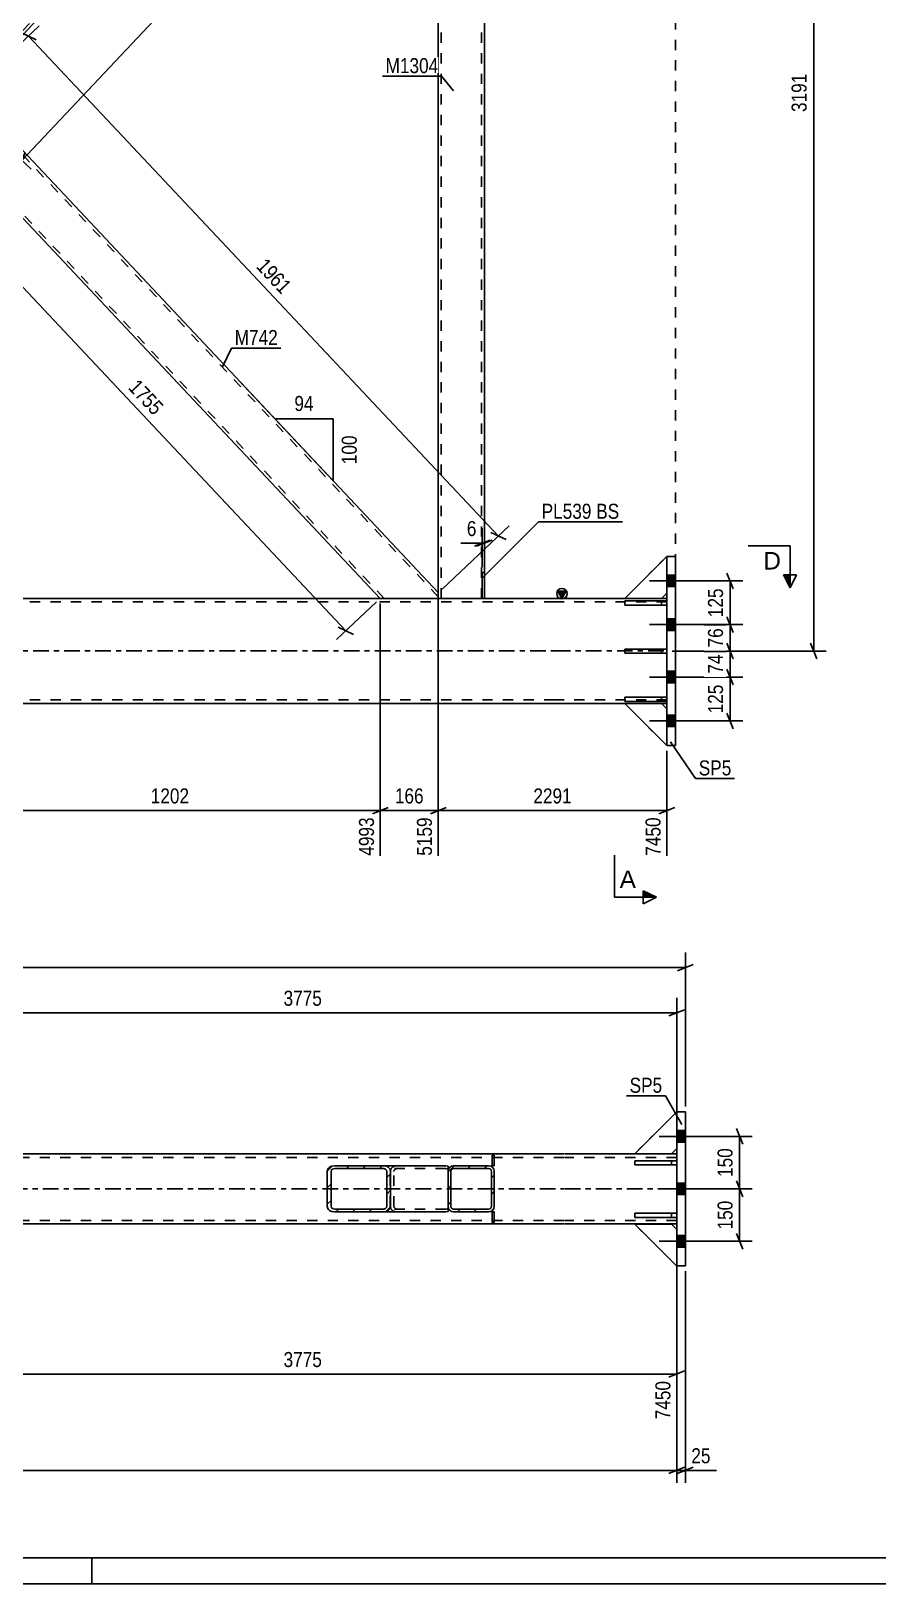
# Model space of a CAD drawing. Header units: millimetres. Extents: x 0 to 841, y 0 to 594.
# Drawn here: x 199.4 to 360.8, y 0 to 295.8 of the extents above; entities that cross this region are included whole.
import ezdxf

# ---------------------------------------------------------------- set-up
doc = ezdxf.new("R2010")
doc.units = ezdxf.units.MM
doc.linetypes.add('DXK_LINE_DOT2', pattern=[3.9198, 1.9599, -1.9599])
doc.linetypes.add('DXK_LINE_DOT3', pattern=[5.9187, 2.979, -0.9799, 0.9799, -0.9799])
doc.styles.add('Arial', font='ARIAL.TTF', dxfattribs={"height": 0.2})
doc.styles.add('Arial Narrow', font='ARIALN.TTF', dxfattribs={"height": 0.2})

# ---------------------------------------------------------------- blocks, each defined once
blk = doc.blocks.new('Unknown-761543589-1133 - 10020')
at = {"color": 5, "linetype": 'Continuous'}
for p, q in [((5, 5), (836, 5)), ((211, 0), (211, 5)), ((0, 0), (841, 0))]:
    blk.add_line(p, q, dxfattribs=at)
blk = doc.blocks.new('Part-761543589-2813 - 2735')
at = {"linetype": 'Continuous'}
blk.add_hatch(color=2, dxfattribs=at).paths.add_polyline_path([(300.6, 187.76), (299.8, 189.16), (301.4, 189.16)])
at = {"color": 7, "linetype": 'DXK_LINE_DOT2'}
for p, q in [((299.16, 187.09), (63.7, 187.09)), ((285.83, 187.76), (285.43, 187.76)), ((320.6, 187.09), (299.26, 187.09)), ((319.6, 187.76), (312.6, 187.76)), ((320.6, 167.76), (320.6, 187.76)), ((299.16, 168.42), (63.7, 168.42)), ((320.6, 168.42), (299.26, 168.42))]:
    blk.add_line(p, q, dxfattribs=at)
at = {"color": 2, "linetype": 'Continuous'}
for p, q in [((285.43, 187.76), (192.26, 187.76)), ((299.16, 187.76), (285.83, 187.76)), ((312.6, 187.76), (299.26, 187.76)), ((300.6, 187.76), (299.8, 189.16)), ((299.8, 189.16), (301.4, 189.16)), ((301.4, 189.16), (300.6, 187.76)), ((320.6, 187.76), (319.6, 187.76)), ((299.16, 167.76), (63.7, 167.76)), ((320.6, 167.76), (299.26, 167.76))]:
    blk.add_line(p, q, dxfattribs=at)
at = {"color": 7, "linetype": 'DXK_LINE_DOT3'}
for p, q in [((63.7, 177.76), (299.16, 177.76)), ((299.26, 177.76), (320.6, 177.76))]:
    blk.add_line(p, q, dxfattribs=at)
at = {"color": 2, "linetype": 'Continuous'}
blk.add_circle((300.6, 188.66), 1, dxfattribs=at)
blk = doc.blocks.new('Part-761543589-2757 - 2735')
at = {"color": 7, "linetype": 'DXK_LINE_DOT2'}
for p, q in [((320.6, 195.76), (312.6, 187.76)), ((320.6, 188.76), (320.6, 195.76)), ((312.6, 187.76), (319.6, 187.76)), ((319.6, 187.76), (320.6, 188.76))]:
    blk.add_line(p, q, dxfattribs=at)
blk = doc.blocks.new('Part-761543589-2868 - 2735')
at = {"color": 2, "linetype": 'Continuous'}
for p, q in [((187.47, 284.09), (185.83, 282.35)), ((277.03, 188.86), (187.47, 284.09)), ((185.83, 274.55), (185.83, 282.35)), ((185.83, 273.45), (185.83, 274.55)), ((185.83, 272.99), (185.83, 273.45)), ((265.99, 187.76), (185.83, 272.99)), ((277.03, 187.76), (277.03, 188.86))]:
    blk.add_line(p, q, dxfattribs=at)
at = {"color": 7, "linetype": 'DXK_LINE_DOT2'}
for p, q in [((277.03, 188.08), (187.1, 283.7)), ((185.83, 273.95), (185.83, 274.55)), ((185.83, 273.45), (185.83, 273.95)), ((266.72, 187.76), (185.83, 273.77)), ((277.03, 187.76), (265.99, 187.76))]:
    blk.add_line(p, q, dxfattribs=at)
blk = doc.blocks.new('Bolt-761543589-2814 - 2735')
at = {"linetype": 'Continuous'}
for points in [[(320.6, 192.19), (320.6, 189.99), (322.26, 189.99), (322.26, 192.19)], [(320.6, 192.19), (320.6, 189.99), (322.26, 189.99), (322.26, 192.19)], [(320.6, 192.19), (320.6, 189.99), (322.26, 189.99), (322.26, 192.19)], [(320.6, 183.86), (320.6, 181.66), (322.26, 181.66), (322.26, 183.86)], [(320.6, 183.86), (320.6, 181.66), (322.26, 181.66), (322.26, 183.86)], [(320.6, 173.86), (320.6, 171.66), (322.26, 171.66), (322.26, 173.86)], [(320.6, 173.86), (320.6, 171.66), (322.26, 171.66), (322.26, 173.86)], [(320.6, 165.52), (320.6, 163.32), (322.26, 163.32), (322.26, 165.52)], [(320.6, 165.52), (320.6, 163.32), (322.26, 163.32), (322.26, 165.52)], [(320.6, 165.52), (320.6, 163.32), (322.26, 163.32), (322.26, 165.52)]]:
    blk.add_hatch(color=1, dxfattribs=at).paths.add_polyline_path(points)
at = {"color": 1, "linetype": 'Continuous'}
for p, q in [((325.2, 191.09), (317.26, 191.09)), ((325.2, 191.09), (317.26, 191.09)), ((325.2, 191.09), (317.26, 191.09)), ((322.26, 192.19), (320.6, 192.19)), ((322.26, 192.19), (320.6, 192.19)), ((322.26, 192.19), (320.6, 192.19)), ((322.26, 189.99), (320.6, 189.99)), ((322.26, 189.99), (320.6, 189.99)), ((322.26, 189.99), (320.6, 189.99)), ((322.26, 183.86), (320.6, 183.86)), ((322.26, 183.86), (320.6, 183.86)), ((325.2, 182.76), (317.26, 182.76)), ((325.2, 182.76), (317.26, 182.76)), ((322.26, 181.66), (320.6, 181.66)), ((322.26, 181.66), (320.6, 181.66)), ((325.2, 172.76), (317.26, 172.76)), ((325.2, 172.76), (317.26, 172.76)), ((322.26, 173.86), (320.6, 173.86)), ((322.26, 173.86), (320.6, 173.86)), ((322.26, 171.66), (320.6, 171.66)), ((322.26, 171.66), (320.6, 171.66)), ((325.2, 164.42), (317.26, 164.42)), ((325.2, 164.42), (317.26, 164.42)), ((325.2, 164.42), (317.26, 164.42)), ((322.26, 165.52), (320.6, 165.52)), ((322.26, 165.52), (320.6, 165.52)), ((322.26, 165.52), (320.6, 165.52)), ((322.26, 163.32), (320.6, 163.32)), ((322.26, 163.32), (320.6, 163.32)), ((322.26, 163.32), (320.6, 163.32))]:
    blk.add_line(p, q, dxfattribs=at)
blk = doc.blocks.new('Part-761543589-2756 - 2735')
at = {"color": 2, "linetype": 'Continuous'}
for p, q in [((320.6, 195.76), (312.6, 187.76)), ((312.6, 187.76), (319.6, 187.76)), ((319.6, 187.76), (320.6, 188.76))]:
    blk.add_line(p, q, dxfattribs=at)
at = {"color": 7, "linetype": 'DXK_LINE_DOT2'}
blk.add_line((320.6, 188.76), (320.6, 195.76), dxfattribs=at)
blk = doc.blocks.new('Part-761543589-2758 - 2735')
at = {"color": 2, "linetype": 'Continuous'}
for p, q in [((312.6, 167.71), (319.6, 167.71)), ((320.6, 159.71), (312.6, 167.71)), ((319.6, 167.71), (320.6, 166.71)), ((320.6, 159.71), (320.6, 159.76))]:
    blk.add_line(p, q, dxfattribs=at)
at = {"color": 7, "linetype": 'DXK_LINE_DOT2'}
blk.add_line((320.6, 159.76), (320.6, 166.71), dxfattribs=at)
blk = doc.blocks.new('Part-761543589-2759 - 2735')
at = {"color": 7, "linetype": 'DXK_LINE_DOT2'}
for p, q in [((312.6, 167.71), (319.6, 167.71)), ((320.6, 159.71), (312.6, 167.71)), ((319.6, 167.71), (320.6, 166.71)), ((320.6, 166.71), (320.6, 159.71))]:
    blk.add_line(p, q, dxfattribs=at)
blk = doc.blocks.new('Part-761543589-2760 - 2735')
at = {"color": 7, "linetype": 'DXK_LINE_DOT2'}
for p, q in [((320.6, 187.28), (312.6, 187.28)), ((312.6, 187.28), (312.6, 186.48)), ((312.6, 186.48), (320.6, 186.48)), ((319.6, 186.48), (319.6, 187.28)), ((320.6, 186.48), (320.6, 187.28))]:
    blk.add_line(p, q, dxfattribs=at)
blk = doc.blocks.new('Part-761543589-2761 - 2735')
at = {"color": 7, "linetype": 'DXK_LINE_DOT2'}
for p, q in [((320.6, 168.94), (312.6, 168.94)), ((312.6, 168.94), (312.6, 168.14)), ((319.6, 168.14), (319.6, 168.94)), ((320.6, 168.14), (320.6, 168.94)), ((312.6, 168.14), (320.6, 168.14))]:
    blk.add_line(p, q, dxfattribs=at)
blk = doc.blocks.new('Part-761543589-2762 - 2735')
at = {"color": 7, "linetype": 'DXK_LINE_DOT2'}
for p, q in [((320.6, 178.11), (312.6, 178.11)), ((312.6, 178.11), (312.6, 177.31)), ((319.6, 177.31), (319.6, 178.11)), ((320.6, 177.31), (320.6, 178.11)), ((312.6, 177.31), (320.6, 177.31))]:
    blk.add_line(p, q, dxfattribs=at)
blk = doc.blocks.new('Part-761543589-2763 - 2735')
at = {"color": 2, "linetype": 'Continuous'}
for p, q in [((312.6, 187.28), (320.6, 187.28)), ((312.6, 186.48), (312.6, 187.28)), ((320.6, 186.48), (312.6, 186.48)), ((320.6, 187.28), (320.6, 186.48))]:
    blk.add_line(p, q, dxfattribs=at)
at = {"color": 7, "linetype": 'DXK_LINE_DOT2'}
blk.add_line((319.6, 186.48), (319.6, 187.28), dxfattribs=at)
blk = doc.blocks.new('Part-761543589-2764 - 2735')
at = {"color": 2, "linetype": 'Continuous'}
for p, q in [((312.6, 168.94), (320.6, 168.94)), ((312.6, 168.14), (312.6, 168.94)), ((320.6, 168.94), (320.6, 168.14)), ((320.6, 168.14), (312.6, 168.14))]:
    blk.add_line(p, q, dxfattribs=at)
at = {"color": 7, "linetype": 'DXK_LINE_DOT2'}
blk.add_line((319.6, 168.14), (319.6, 168.94), dxfattribs=at)
blk = doc.blocks.new('Part-761543589-2765 - 2735')
at = {"color": 2, "linetype": 'Continuous'}
for p, q in [((312.6, 178.11), (320.6, 178.11)), ((312.6, 177.31), (312.6, 178.11)), ((320.6, 178.11), (320.6, 177.31)), ((320.6, 177.31), (312.6, 177.31))]:
    blk.add_line(p, q, dxfattribs=at)
at = {"color": 7, "linetype": 'DXK_LINE_DOT2'}
blk.add_line((319.6, 177.31), (319.6, 178.11), dxfattribs=at)
blk = doc.blocks.new('Part-761543589-2855 - 2735')
at = {"color": 7, "linetype": 'DXK_LINE_DOT2'}
for p, q in [((285.83, 380.42), (277.03, 380.42)), ((277.03, 379.32), (277.03, 380.42)), ((277.56, 187.76), (277.56, 380.42)), ((285.3, 187.76), (285.3, 380.42)), ((285.83, 375.46), (285.83, 380.42)), ((285.83, 187.76), (285.83, 192.72)), ((277.03, 187.76), (277.03, 188.86)), ((285.83, 187.76), (277.03, 187.76))]:
    blk.add_line(p, q, dxfattribs=at)
at = {"color": 2, "linetype": 'Continuous'}
for p, q in [((277.03, 188.86), (277.03, 379.32)), ((285.83, 192.72), (285.83, 375.46))]:
    blk.add_line(p, q, dxfattribs=at)
blk = doc.blocks.new('Part-761543589-2902 - 2735')
at = {"color": 7, "linetype": 'DXK_LINE_DOT2'}
for p, q in [((285.43, 187.76), (285.43, 192.72)), ((285.83, 192.72), (285.43, 192.72)), ((285.83, 187.76), (285.83, 192.72)), ((285.83, 187.76), (285.43, 187.76))]:
    blk.add_line(p, q, dxfattribs=at)
blk = doc.blocks.new('Part-761543589-2785 - 2735')
at = {"color": 2, "linetype": 'Continuous'}
for p, q in [((320.6, 195.76), (322.26, 195.76)), ((320.6, 187.28), (320.6, 195.76)), ((322.26, 195.76), (322.26, 159.76)), ((320.6, 178.11), (320.6, 186.48)), ((320.6, 168.94), (320.6, 177.31)), ((320.6, 159.76), (320.6, 168.14)), ((322.26, 159.76), (320.6, 159.76))]:
    blk.add_line(p, q, dxfattribs=at)
at = {"color": 7, "linetype": 'DXK_LINE_DOT2'}
for p, q in [((320.6, 186.48), (320.6, 187.28)), ((320.6, 177.31), (320.6, 178.11)), ((320.6, 168.14), (320.6, 168.94))]:
    blk.add_line(p, q, dxfattribs=at)
blk = doc.blocks.new('Part-761543589-2887 - 2735')
at = {"color": 2, "linetype": 'Continuous'}
for p, q in [((265.99, 380.42), (185.83, 295.19)), ((277.03, 379.32), (187.47, 284.09)), ((277.03, 379.32), (277.03, 380.42)), ((185.83, 283.9), (185.83, 295.19)), ((185.83, 282.35), (185.83, 283.9))]:
    blk.add_line(p, q, dxfattribs=at)
at = {"color": 7, "linetype": 'DXK_LINE_DOT2'}
for p, q in [((266.72, 380.42), (185.83, 294.41)), ((277.03, 380.1), (185.83, 283.12)), ((277.03, 380.42), (265.99, 380.42)), ((187.47, 284.09), (185.83, 282.35)), ((185.83, 282.46), (185.83, 283.9)), ((185.83, 283.12), (185.83, 283.18))]:
    blk.add_line(p, q, dxfattribs=at)
blk = doc.blocks.new('Part-761543589-2897 - 2735')
at = {"color": 2, "linetype": 'Continuous'}
for p, q in [((285.83, 192.72), (285.43, 192.72)), ((285.43, 192.72), (285.43, 187.76)), ((285.83, 192.72), (285.83, 187.76)), ((285.83, 187.76), (285.43, 187.76))]:
    blk.add_line(p, q, dxfattribs=at)
blk = doc.blocks.new('Part-761543589-1487 - 1374')
at = {"color": 2, "linetype": 'Continuous'}
for p, q in [((314.47, 69.82), (314.47, 70.62)), ((314.47, 70.62), (322.47, 70.62)), ((322.47, 69.82), (314.47, 69.82)), ((322.47, 70.62), (322.47, 69.82))]:
    blk.add_line(p, q, dxfattribs=at)
at = {"color": 7, "linetype": 'DXK_LINE_DOT2'}
blk.add_line((321.47, 69.82), (321.47, 70.62), dxfattribs=at)
blk = doc.blocks.new('Bolt-761543589-1423 - 1374')
at = {"linetype": 'Continuous'}
for points in [[(322.47, 86.37), (322.47, 84.17), (324.14, 84.17), (324.14, 86.37)], [(322.47, 86.37), (322.47, 84.17), (324.14, 84.17), (324.14, 86.37)], [(322.47, 86.37), (322.47, 84.17), (324.14, 84.17), (324.14, 86.37)], [(322.47, 86.37), (322.47, 84.17), (324.14, 84.17), (324.14, 86.37)], [(322.47, 76.37), (322.47, 74.17), (324.14, 74.17), (324.14, 76.37)], [(322.47, 76.37), (322.47, 74.17), (324.14, 74.17), (324.14, 76.37)], [(322.47, 66.37), (322.47, 64.17), (324.14, 64.17), (324.14, 66.37)], [(322.47, 66.37), (322.47, 64.17), (324.14, 64.17), (324.14, 66.37)], [(322.47, 66.37), (322.47, 64.17), (324.14, 64.17), (324.14, 66.37)], [(322.47, 66.37), (322.47, 64.17), (324.14, 64.17), (324.14, 66.37)]]:
    blk.add_hatch(color=1, dxfattribs=at).paths.add_polyline_path(points)
at = {"color": 1, "linetype": 'Continuous'}
for p, q in [((324.14, 86.37), (322.47, 86.37)), ((324.14, 86.37), (322.47, 86.37)), ((324.14, 86.37), (322.47, 86.37)), ((324.14, 86.37), (322.47, 86.37)), ((327.07, 85.27), (319.14, 85.27)), ((327.07, 85.27), (319.14, 85.27)), ((327.07, 85.27), (319.14, 85.27)), ((327.07, 85.27), (319.14, 85.27)), ((324.14, 84.17), (322.47, 84.17)), ((324.14, 84.17), (322.47, 84.17)), ((324.14, 84.17), (322.47, 84.17)), ((324.14, 84.17), (322.47, 84.17)), ((327.07, 75.27), (319.14, 75.27)), ((327.07, 75.27), (319.14, 75.27)), ((324.14, 76.37), (322.47, 76.37)), ((324.14, 76.37), (322.47, 76.37)), ((324.14, 74.17), (322.47, 74.17)), ((324.14, 74.17), (322.47, 74.17)), ((327.07, 65.27), (319.14, 65.27)), ((327.07, 65.27), (319.14, 65.27)), ((327.07, 65.27), (319.14, 65.27)), ((327.07, 65.27), (319.14, 65.27)), ((324.14, 66.37), (322.47, 66.37)), ((324.14, 66.37), (322.47, 66.37)), ((324.14, 66.37), (322.47, 66.37)), ((324.14, 66.37), (322.47, 66.37)), ((324.14, 64.17), (322.47, 64.17)), ((324.14, 64.17), (322.47, 64.17)), ((324.14, 64.17), (322.47, 64.17)), ((324.14, 64.17), (322.47, 64.17))]:
    blk.add_line(p, q, dxfattribs=at)
blk = doc.blocks.new('Part-761543589-1422 - 1374')
at = {"color": 2, "linetype": 'Continuous'}
for p, q in [((301.04, 81.94), (65.57, 81.94)), ((314.47, 81.94), (301.14, 81.94)), ((322.47, 81.94), (321.47, 81.94)), ((301.04, 68.6), (65.57, 68.6)), ((322.47, 68.6), (301.14, 68.6))]:
    blk.add_line(p, q, dxfattribs=at)
at = {"color": 7, "linetype": 'DXK_LINE_DOT2'}
for p, q in [((301.04, 81.27), (65.57, 81.27)), ((322.47, 81.27), (301.14, 81.27)), ((321.47, 81.94), (314.47, 81.94)), ((322.47, 81.94), (322.47, 68.6)), ((301.04, 69.27), (65.57, 69.27)), ((322.47, 69.27), (301.14, 69.27))]:
    blk.add_line(p, q, dxfattribs=at)
at = {"color": 7, "linetype": 'DXK_LINE_DOT3'}
for p, q in [((65.57, 75.27), (301.04, 75.27)), ((301.14, 75.27), (322.47, 75.27))]:
    blk.add_line(p, q, dxfattribs=at)
blk = doc.blocks.new('Part-761543589-1518 - 1374')
at = {"color": 2, "linetype": 'Continuous'}
for p, q in [((324.14, 89.94), (322.47, 89.94)), ((322.47, 89.94), (322.47, 60.6)), ((324.14, 60.6), (324.14, 89.94)), ((324.14, 60.6), (322.47, 60.6))]:
    blk.add_line(p, q, dxfattribs=at)
blk = doc.blocks.new('Part-761543589-1390 - 1374')
at = {"linetype": 'Continuous'}
h = blk.add_hatch(dxfattribs=at)
h.set_pattern_fill('', scale=0.7, style=0, pattern_type=0)
h.set_pattern_definition([(45, (287.046, 70.9504), (-1.57154, 1.57154), [])])
h.paths.add_polyline_path([(286.64, 70.87), (287.05, 70.95), (287.39, 71.18), (287.62, 71.53), (287.7, 71.94), (287.7, 78.6), (287.62, 79.01), (287.39, 79.36), (287.05, 79.59), (286.64, 79.67), (279.97, 79.67), (279.56, 79.59), (279.22, 79.36), (278.99, 79.01), (278.9, 78.6), (278.9, 71.94), (278.99, 71.53), (279.22, 71.18), (279.56, 70.95), (279.97, 70.87)])
h.paths.add_polyline_path([(279.77, 71.44), (279.59, 71.56), (279.48, 71.73), (279.44, 71.94), (279.44, 78.6), (279.48, 78.81), (279.59, 78.98), (279.77, 79.1), (279.97, 79.14), (286.64, 79.14), (286.84, 79.1), (287.01, 78.98), (287.13, 78.81), (287.17, 78.6), (287.17, 71.94), (287.13, 71.73), (287.01, 71.56), (286.84, 71.44), (286.64, 71.4), (279.97, 71.4)])
at = {"color": 7, "linetype": 'DXK_LINE_DOT2'}
for p, q in [((278.9, 78.6), (278.99, 79.01)), ((278.9, 71.94), (278.9, 78.6)), ((279.48, 78.81), (279.44, 78.6)), ((279.44, 71.94), (279.44, 78.6)), ((279.56, 79.59), (279.97, 79.67)), ((279.97, 79.14), (279.77, 79.1)), ((279.97, 79.67), (286.64, 79.67)), ((279.97, 79.14), (286.64, 79.14)), ((286.64, 79.67), (287.05, 79.59)), ((286.84, 79.1), (286.64, 79.14)), ((287.17, 78.6), (287.13, 78.81)), ((287.17, 71.94), (287.17, 78.6)), ((287.62, 79.01), (287.7, 78.6)), ((287.7, 71.94), (287.7, 78.6)), ((278.99, 71.53), (278.9, 71.94)), ((279.44, 71.94), (279.48, 71.73)), ((279.77, 71.44), (279.97, 71.4)), ((279.97, 71.4), (286.64, 71.4)), ((286.64, 71.4), (286.84, 71.44)), ((287.13, 71.73), (287.17, 71.94)), ((287.7, 71.94), (287.62, 71.53)), ((279.97, 70.87), (279.56, 70.95)), ((279.97, 70.87), (286.64, 70.87)), ((287.05, 70.95), (286.64, 70.87))]:
    blk.add_line(p, q, dxfattribs=at)
at = {"color": 2, "linetype": 'Continuous'}
for p, q in [((278.99, 79.01), (278.9, 78.6)), ((278.9, 71.94), (278.9, 78.6)), ((279.44, 78.6), (279.48, 78.81)), ((279.44, 71.94), (279.44, 78.6)), ((279.97, 79.67), (279.56, 79.59)), ((279.77, 79.1), (279.97, 79.14)), ((279.97, 79.67), (286.64, 79.67)), ((279.97, 79.14), (286.64, 79.14)), ((287.05, 79.59), (286.64, 79.67)), ((286.64, 79.14), (286.84, 79.1)), ((287.13, 78.81), (287.17, 78.6)), ((287.17, 71.94), (287.17, 78.6)), ((287.7, 78.6), (287.62, 79.01)), ((287.7, 71.94), (287.7, 78.6)), ((278.9, 71.94), (278.99, 71.53)), ((279.48, 71.73), (279.44, 71.94)), ((279.97, 71.4), (279.77, 71.44)), ((279.97, 71.4), (286.64, 71.4)), ((286.84, 71.44), (286.64, 71.4)), ((287.17, 71.94), (287.13, 71.73)), ((287.62, 71.53), (287.7, 71.94)), ((279.56, 70.95), (279.97, 70.87)), ((279.97, 70.87), (286.64, 70.87)), ((286.64, 70.87), (287.05, 70.95))]:
    blk.add_line(p, q, dxfattribs=at)
at = {"color": 7, "linetype": 'DXK_LINE_DOT2'}
for centre, radius, start, end in [((279.97, 78.6), 1.07, 112.5, 157.5), ((279.97, 78.6), 0.533, 112.5, 157.5), ((286.64, 78.6), 0.533, 22.5, 67.5), ((286.64, 78.6), 1.07, 22.5, 67.5), ((279.97, 71.94), 1.07, 202.5, 247.5), ((279.97, 71.94), 0.533, 202.5, 247.5), ((286.64, 71.94), 0.533, 292.5, 337.5), ((286.64, 71.94), 1.07, 292.5, 337.5)]:
    blk.add_arc(centre, radius, start, end, dxfattribs=at)
at = {"color": 2, "linetype": 'Continuous'}
for centre, radius, start, end in [((279.97, 78.6), 1.07, 112.5, 157.5), ((279.97, 78.6), 0.533, 112.5, 157.5), ((286.64, 78.6), 0.533, 22.5, 67.5), ((286.64, 78.6), 1.07, 22.5, 67.5), ((279.97, 71.94), 1.07, 202.5, 247.5), ((279.97, 71.94), 0.533, 202.5, 247.5), ((286.64, 71.94), 0.533, 292.5, 337.5), ((286.64, 71.94), 1.07, 292.5, 337.5)]:
    blk.add_arc(centre, radius, start, end, dxfattribs=at)
blk = doc.blocks.new('Part-761543589-1489 - 1374')
at = {"color": 7, "linetype": 'DXK_LINE_DOT2'}
for p, q in [((322.47, 70.62), (314.47, 70.62)), ((314.47, 70.62), (314.47, 69.82)), ((314.47, 69.82), (322.47, 69.82)), ((321.47, 69.82), (321.47, 70.62)), ((322.47, 69.82), (322.47, 70.62))]:
    blk.add_line(p, q, dxfattribs=at)
blk = doc.blocks.new('Part-761543589-1492 - 1374')
at = {"color": 2, "linetype": 'Continuous'}
for p, q in [((314.47, 81.94), (322.47, 89.94)), ((322.47, 82.94), (321.47, 81.94)), ((321.47, 81.94), (314.47, 81.94))]:
    blk.add_line(p, q, dxfattribs=at)
at = {"color": 7, "linetype": 'DXK_LINE_DOT2'}
blk.add_line((322.47, 82.94), (322.47, 89.94), dxfattribs=at)
blk = doc.blocks.new('Part-761543589-1493 - 1374')
at = {"color": 7, "linetype": 'DXK_LINE_DOT2'}
for p, q in [((314.47, 81.94), (322.47, 89.94)), ((322.47, 89.94), (322.47, 82.94)), ((322.47, 82.94), (321.47, 81.94)), ((321.47, 81.94), (314.47, 81.94))]:
    blk.add_line(p, q, dxfattribs=at)
blk = doc.blocks.new('Part-761543589-1495 - 1374')
at = {"color": 2, "linetype": 'Continuous'}
for p, q in [((321.47, 68.55), (314.47, 68.55)), ((314.47, 68.55), (322.47, 60.55)), ((322.47, 67.55), (321.47, 68.55)), ((322.47, 60.6), (322.47, 60.55))]:
    blk.add_line(p, q, dxfattribs=at)
at = {"color": 7, "linetype": 'DXK_LINE_DOT2'}
blk.add_line((322.47, 60.55), (322.47, 67.55), dxfattribs=at)
blk = doc.blocks.new('Part-761543589-1496 - 1374')
at = {"color": 7, "linetype": 'DXK_LINE_DOT2'}
for p, q in [((321.47, 68.55), (314.47, 68.55)), ((314.47, 68.55), (322.47, 60.55)), ((322.47, 67.55), (321.47, 68.55)), ((322.47, 60.55), (322.47, 67.55))]:
    blk.add_line(p, q, dxfattribs=at)
blk = doc.blocks.new('Part-761543589-1519 - 1374')
at = {"linetype": 'Continuous'}
h = blk.add_hatch(dxfattribs=at)
h.set_pattern_fill('', scale=0.7, style=0, pattern_type=0)
h.set_pattern_definition([(45, (267.055, 70.9504), (-1.57154, 1.57154), [])])
h.paths.add_polyline_path([(266.49, 70.87), (267.05, 70.95), (267.53, 71.18), (267.85, 71.53), (267.96, 71.94), (267.96, 78.6), (267.85, 79.01), (267.53, 79.36), (267.05, 79.59), (266.49, 79.67), (257.34, 79.67), (256.78, 79.59), (256.31, 79.36), (255.99, 79.01), (255.88, 78.6), (255.88, 71.94), (255.99, 71.53), (256.31, 71.18), (256.78, 70.95), (257.34, 70.87)])
h.paths.add_polyline_path([(257.06, 71.44), (256.83, 71.56), (256.67, 71.73), (256.61, 71.94), (256.61, 78.6), (256.67, 78.81), (256.83, 78.98), (257.06, 79.1), (257.34, 79.14), (266.49, 79.14), (266.77, 79.1), (267.01, 78.98), (267.17, 78.81), (267.23, 78.6), (267.23, 71.94), (267.17, 71.73), (267.01, 71.56), (266.77, 71.44), (266.49, 71.4), (257.34, 71.4)])
at = {"color": 2, "linetype": 'Continuous'}
for p, q in [((255.99, 79.01), (255.88, 78.6)), ((255.88, 71.94), (255.88, 78.6)), ((256.61, 78.6), (256.67, 78.81)), ((256.61, 71.94), (256.61, 78.6)), ((257.34, 79.67), (256.78, 79.59)), ((257.06, 79.1), (257.34, 79.14)), ((257.34, 79.67), (266.49, 79.67)), ((257.34, 79.14), (266.49, 79.14)), ((278.48, 79.67), (266.49, 79.67)), ((267.05, 79.59), (266.49, 79.67)), ((266.49, 79.14), (266.77, 79.1)), ((267.17, 78.81), (267.23, 78.6)), ((267.23, 71.94), (267.23, 78.6)), ((267.96, 78.6), (267.85, 79.01)), ((267.96, 71.94), (267.96, 78.6)), ((278.48, 79.67), (278.9, 79.61)), ((278.9, 79.61), (278.9, 79.59)), ((278.9, 79.59), (278.9, 79.36)), ((278.9, 79.36), (278.9, 78.6)), ((255.88, 71.94), (255.99, 71.53)), ((256.67, 71.73), (256.61, 71.94)), ((257.34, 71.4), (257.06, 71.44)), ((257.34, 71.4), (266.49, 71.4)), ((266.77, 71.44), (266.49, 71.4)), ((267.23, 71.94), (267.17, 71.73)), ((267.85, 71.53), (267.96, 71.94)), ((278.9, 70.93), (278.9, 71.94)), ((256.78, 70.95), (257.34, 70.87)), ((257.34, 70.87), (266.49, 70.87)), ((266.49, 70.87), (267.05, 70.95)), ((278.48, 70.87), (266.49, 70.87)), ((278.48, 70.87), (278.9, 70.93))]:
    blk.add_line(p, q, dxfattribs=at)
at = {"color": 7, "linetype": 'DXK_LINE_DOT2'}
for p, q in [((266.49, 79.67), (257.34, 79.67)), ((278.48, 79.14), (257.34, 79.14)), ((267.86, 78.6), (267.97, 79.01)), ((267.86, 71.94), (267.86, 78.6)), ((268.65, 78.81), (268.59, 78.6)), ((268.59, 71.94), (268.59, 78.6)), ((268.76, 79.59), (269.32, 79.67)), ((269.32, 79.14), (269.04, 79.1)), ((278.76, 79.1), (278.48, 79.14)), ((278.9, 79.02), (278.76, 79.1)), ((278.9, 79.36), (278.9, 79.02)), ((278.9, 71.94), (278.9, 79.01)), ((278.48, 71.4), (257.34, 71.4)), ((267.97, 71.53), (267.86, 71.94)), ((268.59, 71.94), (268.65, 71.73)), ((269.04, 71.44), (269.32, 71.4)), ((278.48, 71.4), (278.76, 71.44)), ((278.76, 71.44), (278.9, 71.52)), ((266.49, 70.87), (257.34, 70.87)), ((269.32, 70.87), (268.76, 70.95))]:
    blk.add_line(p, q, dxfattribs=at)
at = {"color": 2, "linetype": 'Continuous'}
for centre, radius, start, end in [((257.12, 78.29), 1.34, 104.5547, 147.5896), ((257.23, 78.45), 0.668, 104.5547, 147.5896), ((266.61, 78.45), 0.668, 32.4104, 75.4453), ((266.72, 78.29), 1.34, 32.4104, 75.4453), ((257.12, 72.24), 1.34, 212.4104, 255.4453), ((257.23, 72.09), 0.668, 212.4104, 255.4453), ((266.61, 72.09), 0.668, 284.5547, 327.5896), ((266.72, 72.24), 1.34, 284.5547, 327.5896)]:
    blk.add_arc(centre, radius, start, end, dxfattribs=at)
at = {"color": 7, "linetype": 'DXK_LINE_DOT2'}
for centre, radius, start, end in [((269.1, 78.29), 1.34, 104.5547, 147.5896), ((269.21, 78.45), 0.668, 104.5547, 147.5896), ((269.1, 72.24), 1.34, 212.4104, 255.4453), ((269.21, 72.09), 0.668, 212.4104, 255.4453)]:
    blk.add_arc(centre, radius, start, end, dxfattribs=at)
blk = doc.blocks.new('Part-761543589-1529 - 1374')
at = {"color": 2, "linetype": 'Continuous'}
for p, q in [((287.3, 70.87), (287.3, 70.87)), ((287.3, 68.87), (287.3, 70.87)), ((287.7, 70.87), (287.3, 70.87)), ((287.3, 68.87), (287.3, 68.87)), ((287.3, 68.87), (287.7, 68.87)), ((287.7, 70.87), (287.7, 70.87)), ((287.7, 70.87), (287.7, 68.87)), ((287.7, 68.87), (287.7, 68.87))]:
    blk.add_line(p, q, dxfattribs=at)
at = {"color": 7, "linetype": 'DXK_LINE_DOT2'}
for p, q in [((287.3, 68.87), (287.3, 70.87)), ((287.7, 68.87), (287.7, 70.87))]:
    blk.add_line(p, q, dxfattribs=at)
blk = doc.blocks.new('Part-761543589-1488 - 1374')
at = {"color": 2, "linetype": 'Continuous'}
for p, q in [((314.47, 79.82), (314.47, 80.62)), ((314.47, 80.62), (322.47, 80.62)), ((322.47, 80.62), (322.47, 79.82)), ((322.47, 79.82), (314.47, 79.82))]:
    blk.add_line(p, q, dxfattribs=at)
at = {"color": 7, "linetype": 'DXK_LINE_DOT2'}
blk.add_line((321.47, 79.82), (321.47, 80.62), dxfattribs=at)
blk = doc.blocks.new('Part-761543589-1490 - 1374')
at = {"color": 7, "linetype": 'DXK_LINE_DOT2'}
for p, q in [((322.47, 80.62), (314.47, 80.62)), ((314.47, 80.62), (314.47, 79.82)), ((321.47, 79.82), (321.47, 80.62)), ((322.47, 79.82), (322.47, 80.62)), ((314.47, 79.82), (322.47, 79.82))]:
    blk.add_line(p, q, dxfattribs=at)
blk = doc.blocks.new('Part-761543589-1491 - 1374')
at = {"color": 7, "linetype": 'DXK_LINE_DOT2'}
for p, q in [((314.47, 81.94), (322.47, 89.94)), ((322.47, 89.94), (322.47, 82.94)), ((322.47, 82.94), (321.47, 81.94)), ((321.47, 81.94), (314.47, 81.94))]:
    blk.add_line(p, q, dxfattribs=at)
blk = doc.blocks.new('Part-761543589-1494 - 1374')
at = {"color": 7, "linetype": 'DXK_LINE_DOT2'}
for p, q in [((321.47, 68.55), (314.47, 68.55)), ((314.47, 68.55), (322.47, 60.55)), ((322.47, 67.55), (321.47, 68.55)), ((322.47, 60.55), (322.47, 67.55))]:
    blk.add_line(p, q, dxfattribs=at)
blk = doc.blocks.new('Part-761543589-1534 - 1374')
at = {"color": 2, "linetype": 'Continuous'}
for p, q in [((287.3, 81.67), (287.3, 81.67)), ((287.7, 81.67), (287.3, 81.67)), ((287.3, 79.67), (287.3, 81.67)), ((287.7, 81.67), (287.7, 81.67)), ((287.7, 81.67), (287.7, 79.67)), ((287.3, 79.67), (287.3, 79.67)), ((287.7, 79.67), (287.3, 79.67)), ((287.7, 79.67), (287.7, 79.67))]:
    blk.add_line(p, q, dxfattribs=at)
at = {"color": 7, "linetype": 'DXK_LINE_DOT2'}
for p, q in [((287.3, 79.67), (287.3, 81.67)), ((287.7, 81.67), (287.7, 79.67))]:
    blk.add_line(p, q, dxfattribs=at)
blk = doc.blocks.new('Line-761543589-3551 - 2735')
at = {"color": 1, "linetype": 'DXK_LINE_DOT2'}
blk.add_line((322.26, 380.42), (322.26, 195.76), dxfattribs=at)
blk = doc.blocks.new('StraightDimension-761543589-8310 - 2735')
at = {"color": 7, "linetype": 'Continuous'}
for p, q in [((277.03, 187.86), (277.03, 138.73)), ((320.6, 158.71), (320.6, 138.73)), ((278.53, 147.94), (275.53, 146.74)), ((319.1, 146.74), (322.1, 147.94)), ((277.03, 147.34), (320.6, 147.34))]:
    blk.add_line(p, q, dxfattribs=at)
at = {"color": 0}
blk.add_wipeout([(303.07, 148.09), (303.07, 152.29), (294.56, 152.29), (294.56, 148.09)], dxfattribs=at)
at = {"color": 0, "linetype": 'Continuous'}
blk.add_wipeout([(320, 146.64), (315.8, 146.64), (315.8, 138.13), (320, 138.13)], dxfattribs=at)
at = {"color": 3, "style": 'Arial Narrow'}
blk.add_text('2291', height=2.863, dxfattribs=at).set_placement((295.16, 148.69))
at = {"color": 3, "linetype": 'Continuous', "style": 'Arial Narrow'}
blk.add_text('7450', height=2.863, rotation=90.0002, dxfattribs=at).set_placement((319.4, 138.73))
blk = doc.blocks.new('AngleDimension-761543589-3031 - 2735')
at = {"color": 7, "linetype": 'Continuous'}
for p, q in [((239, 229.3), (245.9, 221.96)), ((257, 221.96), (245.9, 221.96)), ((257, 210.16), (245.9, 221.96)), ((257, 210.16), (257, 221.96))]:
    blk.add_line(p, q, dxfattribs=at)
at = {"color": 0}
for points in [[(253.88, 222.86), (253.88, 227.06), (249.02, 227.06), (249.02, 222.86)], [(262.1, 219.4), (257.9, 219.4), (257.9, 212.72), (262.1, 212.72)]]:
    blk.add_wipeout(points, dxfattribs=at)
at = {"color": 3, "style": 'Arial Narrow'}
blk.add_text('94', height=2.863, dxfattribs=at).set_placement((249.62, 223.46))
blk.add_text('100', height=2.863, rotation=90.0002, dxfattribs=at).set_placement((261.5, 213.32))
blk = doc.blocks.new('StraightDimension-761543589-3097 - 2735')
at = {"color": 7, "linetype": 'Continuous'}
for p, q in [((277.76, 378.64), (290.65, 366.52)), ((197.7, 271.18), (288.9, 368.16)), ((288.31, 366.66), (289.49, 369.66)), ((186.56, 281.66), (199.45, 269.54)), ((198.29, 272.69), (197.11, 269.68))]:
    blk.add_line(p, q, dxfattribs=at)
at = {"color": 0}
blk.add_wipeout([(245.67, 323.29), (242.61, 326.16), (236.78, 319.96), (239.84, 317.09)], dxfattribs=at)
at = {"color": 3, "style": 'Arial Narrow'}
blk.add_text('1997', height=2.863, rotation=46.7591, dxfattribs=at).set_placement((239.81, 317.93))
blk = doc.blocks.new('StraightDimension-761543589-3112 - 2735')
at = {"color": 7, "linetype": 'Continuous'}
for p, q in [((188.2, 284.77), (201.01, 296.83)), ((200.4, 294.19), (197.47, 295.55)), ((198.94, 294.87), (288.5, 199.64)), ((277.76, 189.54), (290.57, 201.59)), ((287.03, 200.32), (289.96, 198.96))]:
    blk.add_line(p, q, dxfattribs=at)
at = {"color": 0}
blk.add_wipeout([(247.18, 244.67), (250.24, 247.55), (244.41, 253.75), (241.35, 250.87)], dxfattribs=at)
at = {"color": 3, "style": 'Arial Narrow'}
blk.add_text('1961', height=2.863, rotation=-46.7591, dxfattribs=at).set_placement((242.2, 250.85))
blk = doc.blocks.new('StraightDimension-761543589-3151 - 2735')
at = {"color": 7, "linetype": 'Continuous'}
for p, q in [((185.1, 272.3), (177.51, 265.16)), ((180.72, 266.12), (177.79, 267.49)), ((179.25, 266.81), (259.41, 181.57)), ((265.26, 187.07), (257.66, 179.93)), ((257.95, 182.25), (260.88, 180.89))]:
    blk.add_line(p, q, dxfattribs=at)
at = {"color": 0}
blk.add_wipeout([(222.79, 221.6), (225.85, 224.48), (220.02, 230.68), (216.96, 227.8)], dxfattribs=at)
at = {"color": 3, "style": 'Arial Narrow'}
blk.add_text('1755', height=2.863, rotation=-46.7591, dxfattribs=at).set_placement((217.81, 227.78))
blk = doc.blocks.new('StraightDimension-761543589-3168 - 2735')
at = {"color": 7, "linetype": 'Continuous'}
for p, q in [((349.18, 388.92), (347.98, 391.92)), ((321.6, 390.42), (350.98, 390.42)), ((348.58, 177.71), (348.58, 390.42)), ((321.6, 177.71), (350.98, 177.71)), ((347.98, 179.21), (349.18, 176.21))]:
    blk.add_line(p, q, dxfattribs=at)
at = {"color": 0}
blk.add_wipeout([(347.83, 288.32), (343.63, 288.32), (343.63, 279.81), (347.83, 279.81)], dxfattribs=at)
at = {"color": 3, "style": 'Arial Narrow'}
blk.add_text('3191', height=2.863, rotation=90.0002, dxfattribs=at).set_placement((347.23, 280.41))
blk = doc.blocks.new('StraightDimension-761543589-3249 - 2735')
at = {"color": 7, "linetype": 'Continuous'}
for p, q in [((323.26, 172.76), (335.05, 172.76)), ((332.05, 174.26), (333.25, 171.26)), ((332.65, 164.42), (332.65, 172.76)), ((333.25, 162.92), (332.05, 165.92)), ((323.26, 164.42), (335.05, 164.42))]:
    blk.add_line(p, q, dxfattribs=at)
at = {"color": 0}
blk.add_wipeout([(331.9, 171.93), (327.7, 171.93), (327.7, 165.25), (331.9, 165.25)], dxfattribs=at)
at = {"color": 3, "style": 'Arial Narrow'}
blk.add_text('125', height=2.863, rotation=90.0002, dxfattribs=at).set_placement((331.3, 165.85))
blk = doc.blocks.new('StraightDimension-761543589-3259 - 2735')
at = {"color": 7, "linetype": 'Continuous'}
for p, q in [((321.6, 177.71), (335.05, 177.71)), ((332.05, 179.21), (333.25, 176.21)), ((332.65, 172.76), (332.65, 177.71)), ((323.26, 172.76), (335.05, 172.76)), ((333.25, 171.26), (332.05, 174.26))]:
    blk.add_line(p, q, dxfattribs=at)
at = {"color": 0}
blk.add_wipeout([(331.9, 177.66), (327.7, 177.66), (327.7, 172.81), (331.9, 172.81)], dxfattribs=at)
at = {"color": 3, "style": 'Arial Narrow'}
blk.add_text('74', height=2.863, rotation=90.0002, dxfattribs=at).set_placement((331.3, 173.41))
blk = doc.blocks.new('StraightDimension-761543589-3268 - 2735')
at = {"color": 7, "linetype": 'Continuous'}
for p, q in [((332.05, 184.26), (333.25, 181.26)), ((323.26, 182.76), (335.05, 182.76)), ((332.65, 177.71), (332.65, 182.76)), ((321.6, 177.71), (335.05, 177.71)), ((333.25, 176.21), (332.05, 179.21))]:
    blk.add_line(p, q, dxfattribs=at)
at = {"color": 0}
blk.add_wipeout([(331.9, 182.66), (327.7, 182.66), (327.7, 177.81), (331.9, 177.81)], dxfattribs=at)
at = {"color": 3, "style": 'Arial Narrow'}
blk.add_text('76', height=2.863, rotation=90.0002, dxfattribs=at).set_placement((331.3, 178.41))
blk = doc.blocks.new('StraightDimension-761543589-3277 - 2735')
at = {"color": 7, "linetype": 'Continuous'}
for p, q in [((332.05, 192.59), (333.25, 189.59)), ((324.75, 191.09), (335.05, 191.09)), ((332.65, 182.76), (332.65, 191.09)), ((333.25, 181.26), (332.05, 184.26)), ((323.26, 182.76), (335.05, 182.76))]:
    blk.add_line(p, q, dxfattribs=at)
at = {"color": 0}
blk.add_wipeout([(331.9, 190.27), (327.7, 190.27), (327.7, 183.58), (331.9, 183.58)], dxfattribs=at)
at = {"color": 3, "style": 'Arial Narrow'}
blk.add_text('125', height=2.863, rotation=90.0002, dxfattribs=at).set_placement((331.3, 184.18))
blk = doc.blocks.new('StraightDimension-761543589-8311 - 2735')
at = {"color": 7, "linetype": 'Continuous'}
for p, q in [((265.99, 186.76), (265.99, 138.73)), ((277.03, 187.86), (277.03, 138.73)), ((264.49, 146.74), (267.49, 147.94)), ((278.53, 147.94), (275.53, 146.74)), ((265.99, 147.34), (277.03, 147.34))]:
    blk.add_line(p, q, dxfattribs=at)
at = {"color": 0}
blk.add_wipeout([(274.85, 148.09), (274.85, 152.29), (268.17, 152.29), (268.17, 148.09)], dxfattribs=at)
at = {"color": 3, "style": 'Arial Narrow'}
blk.add_text('166', height=2.863, dxfattribs=at).set_placement((268.77, 148.69))
at = {"color": 0, "linetype": 'Continuous'}
blk.add_wipeout([(276.43, 146.64), (272.23, 146.64), (272.23, 138.13), (276.43, 138.13)], dxfattribs=at)
at = {"color": 3, "linetype": 'Continuous', "style": 'Arial Narrow'}
blk.add_text('5159', height=2.863, rotation=90.0002, dxfattribs=at).set_placement((275.83, 138.73))
blk = doc.blocks.new('StraightDimension-761543589-8312 - 2735')
at = {"color": 7, "linetype": 'Continuous'}
for p, q in [((185.83, 186.76), (185.83, 138.73)), ((265.99, 186.76), (265.99, 138.73)), ((187.33, 147.94), (184.33, 146.74)), ((264.49, 146.74), (267.49, 147.94)), ((185.83, 147.34), (265.99, 147.34))]:
    blk.add_line(p, q, dxfattribs=at)
at = {"color": 0}
blk.add_wipeout([(230.16, 148.09), (230.16, 152.29), (221.65, 152.29), (221.65, 148.09)], dxfattribs=at)
at = {"color": 0, "linetype": 'Continuous'}
blk.add_wipeout([(265.39, 146.64), (261.19, 146.64), (261.19, 138.13), (265.39, 138.13)], dxfattribs=at)
at = {"color": 3, "style": 'Arial Narrow'}
blk.add_text('1202', height=2.863, dxfattribs=at).set_placement((222.25, 148.69))
at = {"color": 3, "linetype": 'Continuous', "style": 'Arial Narrow'}
blk.add_text('4993', height=2.863, rotation=90.0002, dxfattribs=at).set_placement((264.79, 138.73))
blk = doc.blocks.new('StraightDimension-761543589-11003 - 2735')
at = {"color": 7, "linetype": 'Continuous'}
for p, q in [((283.93, 197.68), (286.93, 198.88)), ((287.33, 198.88), (284.33, 197.68)), ((285.43, 193.72), (285.43, 201.13)), ((285.43, 198.28), (285.83, 198.28)), ((285.83, 193.72), (285.83, 201.13))]:
    blk.add_line(p, q, dxfattribs=at)
at = {"color": 0}
blk.add_wipeout([(284.91, 199.03), (284.91, 203.23), (281.88, 203.23), (281.88, 199.03)], dxfattribs=at)
at = {"color": 7, "linetype": 'Continuous'}
blk.add_line((285.43, 198.28), (281.35, 198.28), dxfattribs=at)
blk.add_line((285.43, 198.28), (281.35, 198.28), dxfattribs=at)
at = {"color": 3, "style": 'Arial Narrow'}
blk.add_text('6', height=2.86, dxfattribs=at).set_placement((282.48, 199.63))
blk = doc.blocks.new('StraightDimension-761543589-1597 - 1374')
at = {"color": 7, "linetype": 'Continuous'}
for p, q in [((322.47, 67.55), (322.47, 31.36)), ((179.97, 64.25), (179.97, 31.36)), ((181.47, 40.57), (178.47, 39.37)), ((179.97, 39.97), (322.47, 39.97)), ((320.97, 39.37), (323.97, 40.57))]:
    blk.add_line(p, q, dxfattribs=at)
at = {"color": 0}
blk.add_wipeout([(255.48, 40.72), (255.48, 44.92), (246.96, 44.92), (246.96, 40.72)], dxfattribs=at)
at = {"color": 0, "linetype": 'Continuous'}
blk.add_wipeout([(321.87, 39.27), (317.67, 39.27), (317.67, 30.76), (321.87, 30.76)], dxfattribs=at)
at = {"color": 3, "style": 'Arial Narrow'}
blk.add_text('3775', height=2.863, dxfattribs=at).set_placement((247.56, 41.32))
at = {"color": 3, "linetype": 'Continuous', "style": 'Arial Narrow'}
blk.add_text('7450', height=2.863, rotation=90.0002, dxfattribs=at).set_placement((321.27, 31.36))
blk = doc.blocks.new('StraightDimension-761543589-1540 - 1374')
at = {"color": 7, "linetype": 'Continuous'}
for p, q in [((324.14, 90.94), (324.14, 120.27)), ((42.47, 117.42), (324.14, 117.42)), ((322.64, 116.82), (325.64, 118.02))]:
    blk.add_line(p, q, dxfattribs=at)
blk = doc.blocks.new('StraightDimension-761543589-1705 - 1374')
at = {"color": 7, "linetype": 'Continuous'}
for p, q in [((333.87, 86.77), (335.07, 83.77)), ((325.14, 85.27), (336.87, 85.27)), ((334.47, 75.27), (334.47, 85.27)), ((325.14, 75.27), (336.87, 75.27)), ((335.07, 73.77), (333.87, 76.77))]:
    blk.add_line(p, q, dxfattribs=at)
at = {"color": 0}
blk.add_wipeout([(333.72, 83.61), (329.52, 83.61), (329.52, 76.93), (333.72, 76.93)], dxfattribs=at)
at = {"color": 3, "style": 'Arial Narrow'}
blk.add_text('150', height=2.863, rotation=90.0002, dxfattribs=at).set_placement((333.12, 77.53))
blk = doc.blocks.new('StraightDimension-761543589-1672 - 1374')
at = {"color": 7, "linetype": 'Continuous'}
for p, q in [((322.47, 59.55), (322.47, 19.24)), ((44.14, 21.64), (322.47, 21.64)), ((320.97, 21.04), (323.97, 22.24))]:
    blk.add_line(p, q, dxfattribs=at)
blk = doc.blocks.new('StraightDimension-761543589-1697 - 1374')
at = {"color": 7, "linetype": 'Continuous'}
for p, q in [((325.14, 75.27), (336.87, 75.27)), ((333.87, 76.77), (335.07, 73.77)), ((334.47, 65.27), (334.47, 75.27)), ((325.14, 65.27), (336.87, 65.27)), ((335.07, 63.77), (333.87, 66.77))]:
    blk.add_line(p, q, dxfattribs=at)
at = {"color": 0}
blk.add_wipeout([(333.72, 73.61), (329.52, 73.61), (329.52, 66.93), (333.72, 66.93)], dxfattribs=at)
at = {"color": 3, "style": 'Arial Narrow'}
blk.add_text('150', height=2.863, rotation=90.0002, dxfattribs=at).set_placement((333.12, 67.53))
blk = doc.blocks.new('StraightDimension-761543589-1611 - 1374')
at = {"color": 7, "linetype": 'Continuous'}
for p, q in [((179.97, 93.44), (179.97, 111.65)), ((322.47, 82.94), (322.47, 111.65)), ((181.47, 109.4), (178.47, 108.2)), ((179.97, 108.8), (322.47, 108.8)), ((320.97, 108.2), (323.97, 109.4))]:
    blk.add_line(p, q, dxfattribs=at)
at = {"color": 0}
blk.add_wipeout([(255.48, 109.55), (255.48, 113.75), (246.96, 113.75), (246.96, 109.55)], dxfattribs=at)
at = {"color": 3, "style": 'Arial Narrow'}
blk.add_text('3775', height=2.863, dxfattribs=at).set_placement((247.56, 110.15))
blk = doc.blocks.new('StraightDimension-761543589-1655 - 1374')
at = {"color": 7, "linetype": 'Continuous'}
for p, q in [((322.47, 59.55), (322.47, 19.24)), ((324.14, 59.6), (324.14, 19.24)), ((320.97, 21.04), (323.97, 22.24)), ((322.47, 21.64), (324.14, 21.64)), ((325.64, 22.24), (322.64, 21.04))]:
    blk.add_line(p, q, dxfattribs=at)
at = {"color": 0}
blk.add_wipeout([(329.52, 22.39), (329.52, 26.59), (324.66, 26.59), (324.66, 22.39)], dxfattribs=at)
at = {"color": 7, "linetype": 'Continuous'}
blk.add_line((324.14, 21.64), (330.04, 21.64), dxfattribs=at)
blk.add_line((324.14, 21.64), (330.04, 21.64), dxfattribs=at)
at = {"color": 3, "style": 'Arial Narrow'}
blk.add_text('25', height=2.863, dxfattribs=at).set_placement((325.26, 22.99))
blk = doc.blocks.new('Mark-761543589-2864 - 2735')
at = {"color": 0}
blk.add_wipeout([(246.46, 236.02), (246.46, 239.02), (238.24, 239.02), (238.24, 236.02)], dxfattribs=at)
blk.add_wipeout([(246.46, 236.02), (246.46, 239.02), (238.24, 239.02), (238.24, 236.02)], dxfattribs=at)
at = {"color": 30, "linetype": 'Continuous'}
for p, q in [((235.95, 231.85), (237.64, 235.42)), ((237.64, 235.42), (247.06, 235.42))]:
    blk.add_line(p, q, dxfattribs=at)
at = {"color": 3, "style": 'Arial Narrow'}
blk.add_text('M742', height=2.863, dxfattribs=at).set_placement((238.24, 236.02))
blk = doc.blocks.new('Mark-761543589-2781 - 2735')
at = {"color": 0}
blk.add_wipeout([(332.89, 154.03), (332.89, 157.03), (326.68, 157.03), (326.68, 154.03)], dxfattribs=at)
blk.add_wipeout([(332.89, 154.03), (332.89, 157.03), (326.68, 157.03), (326.68, 154.03)], dxfattribs=at)
at = {"color": 30, "linetype": 'Continuous'}
for p, q in [((321.31, 160.41), (326.08, 153.43)), ((326.08, 153.43), (333.49, 153.43))]:
    blk.add_line(p, q, dxfattribs=at)
at = {"color": 3, "style": 'Arial Narrow'}
blk.add_text('SP5', height=2.863, dxfattribs=at).set_placement((326.68, 154.03))
blk = doc.blocks.new('Mark-761543589-2851 - 2735')
at = {"color": 0}
blk.add_wipeout([(277.06, 287.82), (277.06, 290.82), (267, 290.82), (267, 287.82)], dxfattribs=at)
blk.add_wipeout([(277.06, 287.82), (277.06, 290.82), (267, 290.82), (267, 287.82)], dxfattribs=at)
at = {"color": 30, "linetype": 'Continuous'}
for p in [(266.4, 287.22), (279.93, 284.48)]:
    blk.add_line(p, (277.66, 287.22), dxfattribs=at)
at = {"color": 3, "style": 'Arial Narrow'}
blk.add_text('M1304', height=2.863, dxfattribs=at).set_placement((267, 287.82))
blk = doc.blocks.new('SectionMark-761543589-3508 - 2735')
at = {"color": 6, "linetype": 'Continuous'}
for p in [(344.08, 197.76), (345.33, 192.26)]:
    blk.add_line(p, (344.08, 189.76), dxfattribs=at)
at = {"color": 0, "linetype": 'Continuous'}
blk.add_wipeout([(342.33, 193.26), (342.33, 196.76), (338.96, 196.76), (338.96, 193.26)], dxfattribs=at)
at = {"linetype": 'Continuous'}
blk.add_hatch(color=6, dxfattribs=at).paths.add_polyline_path([(342.83, 192.26), (344.08, 192.26), (344.08, 189.76)])
at = {"color": 6, "linetype": 'Continuous'}
for p, q in [((344.08, 197.76), (336.08, 197.76)), ((342.83, 192.26), (345.33, 192.26)), ((344.08, 189.76), (342.83, 192.26))]:
    blk.add_line(p, q, dxfattribs=at)
at = {"color": 3, "linetype": 'Continuous', "style": 'Arial'}
blk.add_text('D', height=3.34, dxfattribs=at).set_placement((338.96, 193.26))
blk = doc.blocks.new('SectionMark-761543589-3514 - 2735')
at = {"color": 6, "linetype": 'Continuous'}
for p, q in [((316.1, 411.59), (318.6, 410.34)), ((310.6, 410.34), (318.6, 410.34)), ((310.6, 130.81), (318.6, 130.81)), ((318.6, 130.81), (316.1, 129.56))]:
    blk.add_line(p, q, dxfattribs=at)
at = {"color": 0, "linetype": 'Continuous'}
for points in [[(314.71, 405.09), (314.71, 408.59), (311.6, 408.59), (311.6, 405.09)], [(314.71, 132.56), (314.71, 136.06), (311.6, 136.06), (311.6, 132.56)]]:
    blk.add_wipeout(points, dxfattribs=at)
at = {"linetype": 'Continuous'}
for points in [[(316.1, 409.09), (316.1, 410.34), (318.6, 410.34)], [(316.1, 130.81), (316.1, 132.06), (318.6, 130.81)]]:
    blk.add_hatch(color=6, dxfattribs=at).paths.add_polyline_path(points)
at = {"color": 6, "linetype": 'Continuous'}
for p, q in [((316.1, 409.09), (316.1, 411.59)), ((310.6, 410.34), (310.6, 402.34)), ((318.6, 410.34), (316.1, 409.09)), ((310.6, 130.81), (310.6, 138.81)), ((318.6, 130.81), (316.1, 132.06)), ((316.1, 132.06), (316.1, 129.56))]:
    blk.add_line(p, q, dxfattribs=at)
at = {"color": 3, "linetype": 'Continuous', "style": 'Arial'}
for p in [(311.6, 405.09), (311.6, 132.56)]:
    blk.add_text('A', height=3.34, dxfattribs=at).set_placement(p)
blk = doc.blocks.new('MarkSet-761543589-10991 - 2735')
at = {"color": 0}
blk.add_wipeout([(306.24, 202.92), (306.24, 205.92), (296.74, 205.92), (296.74, 202.92)], dxfattribs=at)
blk.add_wipeout([(306.24, 202.92), (306.24, 205.92), (296.74, 205.92), (296.74, 202.92)], dxfattribs=at)
at = {"color": 30, "linetype": 'Continuous'}
blk.add_line((285.53, 191.71), (296.14, 202.32), dxfattribs=at)
at = {"color": 0}
blk.add_wipeout([(311.52, 202.92), (311.52, 205.92), (307.14, 205.92), (307.14, 202.92)], dxfattribs=at)
blk.add_wipeout([(311.52, 202.92), (311.52, 205.92), (307.14, 205.92), (307.14, 202.92)], dxfattribs=at)
at = {"color": 30, "linetype": 'Continuous'}
blk.add_line((296.14, 202.32), (312.12, 202.32), dxfattribs=at)
at = {"color": 3, "style": 'Arial Narrow'}
for s, p in [('PL539', (296.74, 202.92)), ('BS', (307.14, 202.92))]:
    blk.add_text(s, height=2.863, dxfattribs=at).set_placement(p)
blk = doc.blocks.new('Mark-761543589-1514 - 1374')
at = {"color": 0}
blk.add_wipeout([(319.71, 93.57), (319.71, 96.57), (313.5, 96.57), (313.5, 93.57)], dxfattribs=at)
blk.add_wipeout([(319.71, 93.57), (319.71, 96.57), (313.5, 96.57), (313.5, 93.57)], dxfattribs=at)
at = {"color": 30, "linetype": 'Continuous'}
for p in [(312.9, 92.97), (323.42, 87.52)]:
    blk.add_line(p, (320.31, 92.97), dxfattribs=at)
at = {"color": 3, "style": 'Arial Narrow'}
blk.add_text('SP5', height=2.863, dxfattribs=at).set_placement((313.5, 93.57))

msp = doc.modelspace()

# ---------------------------------------------------------------- block references
for name in ['Unknown-761543589-1133 - 10020', 'Part-761543589-2887 - 2735', 'Part-761543589-2855 - 2735', 'Line-761543589-3551 - 2735', 'Part-761543589-2868 - 2735', 'Part-761543589-2757 - 2735', 'Part-761543589-2756 - 2735', 'Part-761543589-2785 - 2735', 'Part-761543589-2902 - 2735', 'Part-761543589-2897 - 2735', 'Part-761543589-2813 - 2735', 'Bolt-761543589-2814 - 2735', 'Part-761543589-2760 - 2735', 'Part-761543589-2763 - 2735', 'Part-761543589-2762 - 2735', 'Part-761543589-2765 - 2735', 'Part-761543589-2761 - 2735', 'Part-761543589-2764 - 2735', 'Part-761543589-2758 - 2735', 'Part-761543589-2759 - 2735', 'Part-761543589-1492 - 1374', 'Part-761543589-1493 - 1374', 'Part-761543589-1491 - 1374', 'Part-761543589-1518 - 1374', 'Bolt-761543589-1423 - 1374', 'Part-761543589-1422 - 1374', 'Part-761543589-1534 - 1374', 'Part-761543589-1488 - 1374', 'Part-761543589-1490 - 1374', 'Part-761543589-1519 - 1374', 'Part-761543589-1390 - 1374', 'Part-761543589-1529 - 1374', 'Part-761543589-1487 - 1374', 'Part-761543589-1489 - 1374', 'Part-761543589-1495 - 1374', 'Part-761543589-1496 - 1374', 'Part-761543589-1494 - 1374']:
    msp.add_blockref(name, (0, 0))

# ---------------------------------------------------------------- next in the draw order: block references
for name in ['StraightDimension-761543589-3097 - 2735', 'AngleDimension-761543589-3031 - 2735', 'StraightDimension-761543589-8310 - 2735', 'StraightDimension-761543589-1540 - 1374', 'StraightDimension-761543589-1705 - 1374', 'StraightDimension-761543589-1597 - 1374']:
    msp.add_blockref(name, (0, 0))

# ---------------------------------------------------------------- next in the draw order: block references
for name in ['StraightDimension-761543589-3168 - 2735', 'StraightDimension-761543589-3112 - 2735', 'StraightDimension-761543589-3249 - 2735', 'Mark-761543589-2781 - 2735', 'StraightDimension-761543589-1611 - 1374', 'StraightDimension-761543589-1697 - 1374', 'StraightDimension-761543589-1672 - 1374']:
    msp.add_blockref(name, (0, 0))

# ---------------------------------------------------------------- next in the draw order: block references
for name in ['Mark-761543589-2851 - 2735', 'StraightDimension-761543589-3151 - 2735', 'StraightDimension-761543589-11003 - 2735', 'StraightDimension-761543589-3259 - 2735', 'Mark-761543589-1514 - 1374', 'StraightDimension-761543589-1655 - 1374']:
    msp.add_blockref(name, (0, 0))

# ---------------------------------------------------------------- next in the draw order: block references
for name in ['Mark-761543589-2864 - 2735', 'StraightDimension-761543589-8311 - 2735', 'StraightDimension-761543589-3268 - 2735']:
    msp.add_blockref(name, (0, 0))

# ---------------------------------------------------------------- next in the draw order: block references
for name in ['StraightDimension-761543589-3277 - 2735', 'StraightDimension-761543589-8312 - 2735']:
    msp.add_blockref(name, (0, 0))

# ---------------------------------------------------------------- next in the draw order: block references
msp.add_blockref('SectionMark-761543589-3508 - 2735', (0, 0))

# ---------------------------------------------------------------- next in the draw order: block references
msp.add_blockref('SectionMark-761543589-3514 - 2735', (0, 0))

# ---------------------------------------------------------------- next in the draw order: block references
msp.add_blockref('MarkSet-761543589-10991 - 2735', (0, 0))

doc.saveas('drawing.dxf')
